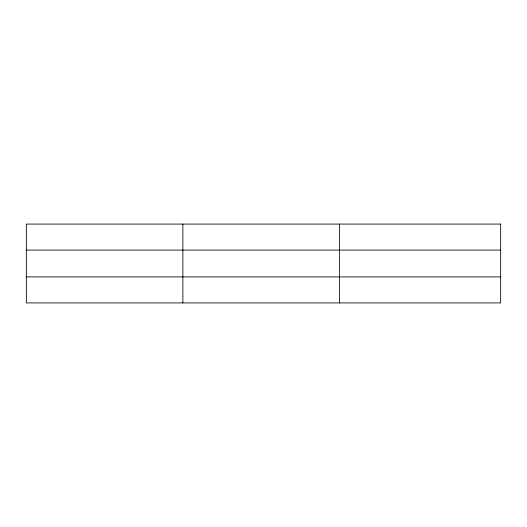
<?xml version="1.0" encoding="UTF-8"?>
<svg xmlns="http://www.w3.org/2000/svg" width="527" height="527" viewBox="0 0 527 527"><rect width="100%" height="100%" fill="white"/><g stroke="black" fill="none" stroke-linecap="round" stroke-linejoin="round"><path stroke-width="0.79" d="M182.869 224.08L182.869 302.92M339.388 224.08L339.388 302.92M26.35 250.101L500.65 250.101M26.35 276.899L500.65 276.899M500.65 224.08L500.65 302.92L26.35 302.92L26.35 224.08L500.65 224.08"/></g></svg>
